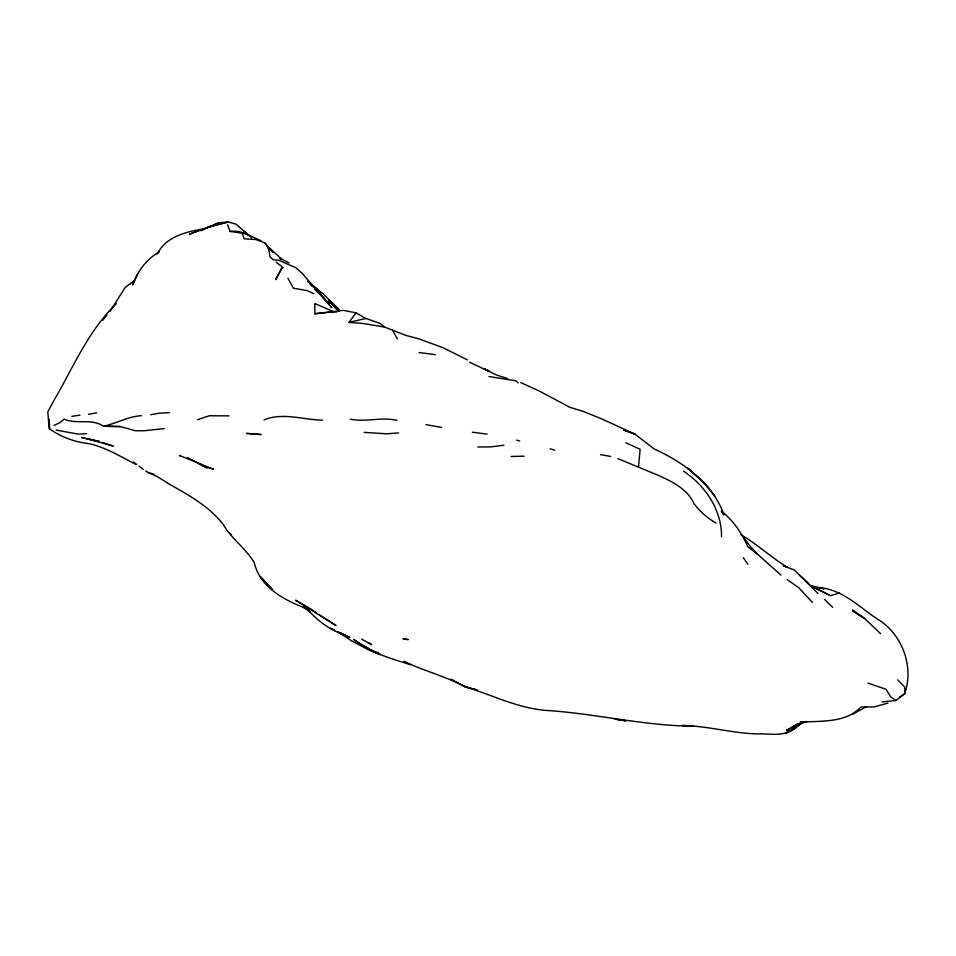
<?xml version="1.0" encoding="UTF-8"?>
<svg xmlns="http://www.w3.org/2000/svg" width="956" height="956" viewBox="0 0 956 956"><rect width="100%" height="100%" fill="white"/><g stroke="black" fill="none" stroke-linecap="round" stroke-linejoin="round"><path stroke-width="1.43" d="M137.449 274.396L132.693 284.936C137.58 271.169 146.543 259.052 159.413 251.846M53.524 401.233L47.8 411.857L49.115 428.587C60.682 436.82 74.233 442.007 88.346 443.512C105.148 447.109 120.193 456.311 135.346 464.138M54.062 400.265C73.504 366.985 88.095 331.075 116.285 303.757M110.059 311.405L125.272 287.338L133.983 281.016M157.202 254.057C165.818 236.837 185.56 231.818 203.031 229.034L189.455 234.232L210.224 226.273M384.396 326.976L362.085 323.355L349.012 322.423L356.014 312.851L365.766 318.444L380.141 323.439L384.396 326.976L405.822 335.401L418.513 338.735L442.879 347.637L467.376 359.838M102.71 320.284L106.869 315.122M797.34 723.812L792.715 728.902L797.925 724.015L786.68 730.229L797.925 724.015M798.152 724.935C788.353 738.032 770.596 733.336 756.674 733.909C731.794 733.144 707.607 725.986 682.668 725.473L693.435 726.178C645.133 725.843 598.098 714.204 550.094 710.667C520.076 709.412 493.547 695.454 465.453 686.874C445.687 676.322 423.938 670.981 403.85 661.289L410.566 664.695C390.717 658.481 370.259 652.828 353.744 639.456L372.362 651.215L363.244 645.551L380.082 654.657L374.131 651.634M800.411 723.071L794.066 728.962L802.598 721.995M800.483 722.999L793.528 729.404L799.742 724.445M795.798 725.138L793.325 726.524L806.864 721.517L800.28 722.174C820.63 720.752 845.654 723.31 860.89 707.046L873.892 706.962L887.885 703.138M64.351 418.955L60.085 422.504L54.181 425.408M793.504 728.508L798.953 724.313M882.125 701.895L895.736 700.533L904.687 693.769C913.709 667.85 903.48 637.712 881.54 621.675C861.057 609.414 844.22 589.422 818.886 587.629L823.988 588.872L809.553 585.132M790.146 730.145L785.199 733.491L792.201 729.5M792.62 728.472L798.81 724.301M899.668 696.9L904.687 693.769L904.711 687.053L897.648 679.871M852.417 714.371L866.005 706.807M218.434 222.868L200.951 230.611L218.434 222.868L228.209 221.983L236.12 224.206L251.607 237.793M197.474 419.648L209.448 415.752L229.034 415.872M830.537 595.707L839.619 592.995M264.035 419.875C282.761 412.179 303.207 419.792 322.626 420.186M349.012 322.423L365.766 318.444M150.678 414.737L159.437 413.159L169.427 412.669M88.549 414.283L96.604 412.849M141.392 415.681C127.925 416.517 116.513 423.46 103.535 426.233C91.633 418.119 77.293 424.452 64.936 419.529M71.867 416.326L79.981 415.143M503.955 445.233L490.524 446.906L477.904 447.002M314.751 304.08L314.882 313.747L333.835 311.811L315.169 303.709M164.289 428.587L144.643 430.702L135.513 430.786L120.121 426.543L103.535 426.233L120.121 426.543M398.592 432.925L386.487 433.809L364.188 432.375M314.882 313.747L343.24 310.341L356.014 312.851M86.793 433.701L78.213 434.132L56.189 430.08M511.173 456.454L524.163 456.179M227.576 224.815L230.133 231.424C241.928 229.799 250.854 236.753 261.06 240.673M333.919 311.835L336.679 312.098M396.86 420.341C381.372 416.804 365.658 422.325 350.207 419.158M419.027 352.573L435.482 354.652M472.348 432.208L487.034 434.108M230.133 231.424L247.484 233.909L243.9 231.34L249.373 235.845M488.958 376.533L515.834 380.799L518.212 382.902M614.553 719.091L625.857 720.824L617.66 719.557M425.994 424.607L441.672 427.452M600.511 454.638L610.705 456.418M99.233 441.493L81.571 437.501L99.221 441.624L88.872 439.115L113.286 446.129L102.017 442.365M472.766 688.846L477.056 689.945L465.453 686.874L450.79 679.31L465.453 686.874L471.332 688.487M516.706 440.142L519.694 440.919M145.706 470.961L148.132 472.551L154 474.188M197.426 462.788L204.441 466.444L213.786 469.36L179.501 455.474L180.349 455.821M507.624 378.54L496.821 375.122L469.683 362.264M380.082 654.251L369.829 650.522L351.975 641.058M550.262 448.782L554.647 450.228M49.688 428.778L49.079 419.075M374.31 651.49L378.409 652.876M867.964 683.038L886.14 689.348L890.562 696.673L895.736 700.533M264.621 242.8L272.687 252.145L264.621 242.8L255.838 239.502L244.246 238.833L241.832 232.428M783.514 565.749L794.328 570.039L817.954 593.425M783.502 565.773L787.182 567.243C771.157 557.276 757.307 544.454 741.008 534.715M617.923 458.653L657.608 475.072C671.781 481.358 687.34 488.767 694.068 503.728C699.912 511.484 707.512 518.307 716.104 523.052M148.132 472.551L157.119 476.542L168.698 483.76M625.833 442.783L640.114 449.272L638.524 466.958M313.819 293.683L307.115 290.624L293.361 288.174L287.923 278.124M520.757 382.579L539.232 391.016L569.836 407.292L583.65 411.57L601.36 418.752L635.071 434.203L654.107 448.95C674.697 458.223 693.96 470.77 708.599 488.181L698.358 477.546C709.711 487.739 719.055 500.215 723.776 514.854L722.055 512.583M331.935 628.869L334.552 630.135M337.181 631.402L349.836 637.461L339.87 633.135L345.032 635.226C329.975 630.123 316.711 620.313 306.565 608.171M813.353 587.104L829.426 595.074L812.026 586.434M330.633 628.223L334.277 630.088M187.412 457.518L204.441 466.444M282.414 259.793L279.881 258.108L288.963 262.888M361.631 639.11L371.741 644.631L367.976 642.575M206.938 468.129L197.056 462.573M309.075 607.908L295.524 600.201L335.998 625.487L319.878 615.198M339.105 632.645L351.581 640.867M864.69 618.52L853.063 611.505L852.776 610.012L864.69 618.52L880.524 633.661M169.32 484.178C189.109 495.244 209.304 506.441 223.453 524.784C231.818 539.184 246.027 548.529 254.356 562.797M309.887 283.992L323.164 293.874L339.213 309.589M683.432 471.165C705.074 485.182 721.971 510.277 721.517 536.77M279.881 258.108L281.745 259.351L267.106 245.692L269.138 251.177L269.939 256.77L273.261 259.793L278.722 260.187L295.655 267.62L302.048 273.201L331.887 307.784L320.296 294.269L328.876 303.434L314.667 289.19M311.56 285.557L313.962 287.182M341.459 633.314L343.634 634.808M310.341 608.637L316.34 612.832M787.266 579.623L798.869 587.809L812.516 602.543M310.939 284.888L317.643 289.668L308.059 281.339L320.666 292.763L308.226 281.482M721.314 511.484L723.572 513.133L721.672 511.03M133.493 461.975L136.756 464.437M138.931 466.086L143.281 469.372M276.141 262.099L283.119 267.74M780.885 575.058L758.096 554.683L747.783 546.629C741.784 533.269 733.3 520.243 721.457 511.329M339.177 311.035L328.9 300.746L336.608 309.457M799.957 575.44L808.776 583.542M824.598 599.472L832.64 607.323M758.096 554.683L750.113 546.211L743.792 537.642M229.751 533.173L231.531 535.121M707.679 486.986L715.243 496.797M308.585 609.964L310.318 612.306L303.291 607.12L305.98 608.41C284.338 600.129 260.391 587.582 254.404 563.335M747.891 564.279L743.326 557.647M392.498 330.083L397.385 338.902M276.427 278.1L275.746 279.726L282.08 267.668L276.427 278.1M216.869 224.768L208.372 227.146L228.209 221.983L216.869 224.768M260.869 434.514L246.696 433.415L260.869 434.514M408.033 639.588L403.169 638.668L408.033 639.588M626.562 430.965L623.682 430.08L635.071 434.203L626.562 430.965M486.974 369.984L484.106 368.61L489.161 371.227L486.974 369.984M693.972 473.686L687.639 468.034L701.477 480.581L693.972 473.686M272.579 589.709L260.331 576.647L272.579 589.709"/></g></svg>
